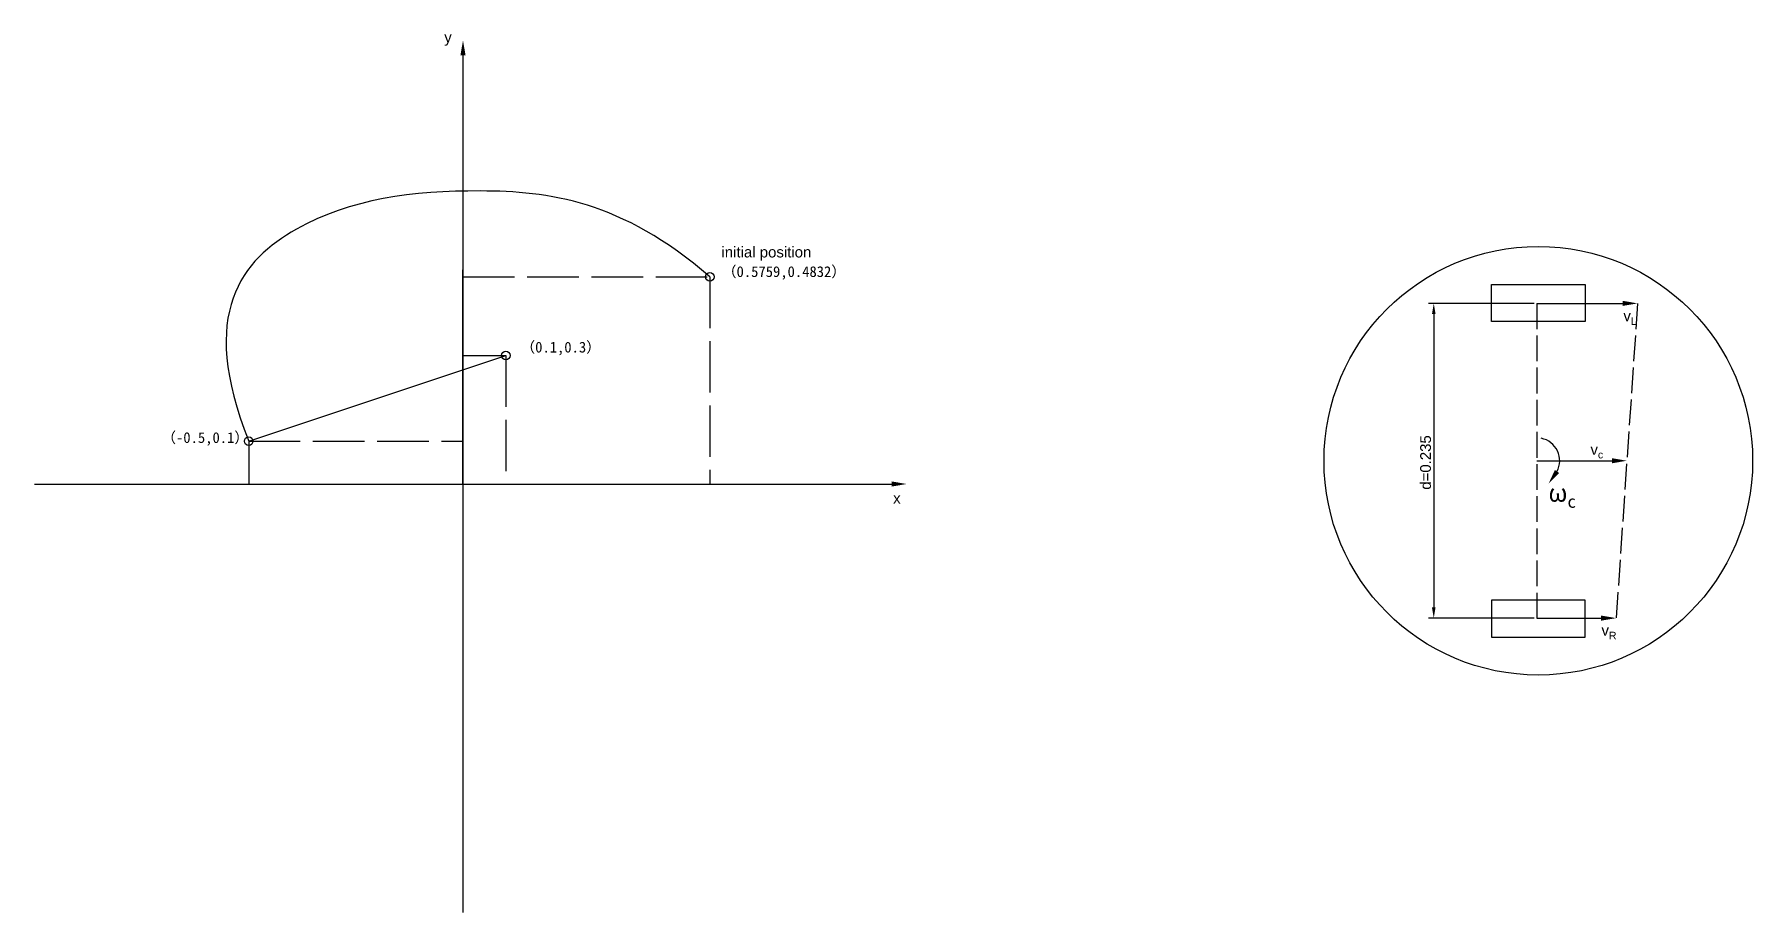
# Model space of a CAD drawing. Header units: millimetres. Extents: x 3167 to 3568, y 1048 to 1253.
import ezdxf

# ---------------------------------------------------------------- set-up
doc = ezdxf.new("R2010")
doc.units = ezdxf.units.MM
doc.linetypes.add('ACAD_ISO02W100', pattern=[15, 12, -3])
doc.layers.add('粗实线', color=7, linetype='Continuous', lineweight=30)
doc.layers.add('虚线', color=7, linetype='ACAD_ISO02W100')
doc.styles.get("Standard").update_dxf_attribs({"font": 'arial.ttf'})
doc.dimstyles.new('ISO-25', dxfattribs={"dimtxt": 2.5, "dimasz": 2.5, "dimexe": 1.25, "dimexo": 0.625, "dimtad": 1, "dimtxsty": 'Standard', "dimcen": 2.5, "dimadec": 0, "dimazin": 0, "dimtfac": 1, "dimtmove": 0, "dimatfit": 3, "dimfxl": 1, "dimarcsym": 0})

# ---------------------------------------------------------------- blocks, each defined once
blk = doc.blocks.new('*D3')
at = {"color": 0, "lineweight": -2, "transparency": 16777216}
for p, q in [((3517.17, 1189.82), (3492.5, 1189.82)), ((3493.75, 1187.32), (3493.75, 1118.89)), ((3517.17, 1116.39), (3492.5, 1116.39))]:
    blk.add_line(p, q, dxfattribs=at)
at = {"color": 0, "transparency": 16777216}
for points in [[(3493.33, 1187.32), (3494.17, 1187.32), (3493.75, 1189.82)], [(3493.33, 1118.89), (3494.17, 1118.89), (3493.75, 1116.39)]]:
    blk.add_solid(points, dxfattribs=at)
at = {"layer": 'Defpoints', "color": 0, "transparency": 16777216}
for p in [(3517.79, 1189.82), (3493.75, 1116.39), (3517.79, 1116.39)]:
    blk.add_point(p, dxfattribs=at)
at = {"color": 0, "transparency": 16777216, "insert": (3491.85, 1152.7), "char_height": 2.5, "attachment_point": 5, "rotation": 90}
blk.add_mtext('d=0.235', dxfattribs=at)

msp = doc.modelspace()

# ---------------------------------------------------------------- linework, layer by layer
for p, q in [((3267.269, 1247.676), (3267.269, 1147.676)), ((3267.269, 1147.676), (3267.269, 1197.676)), ((3517.794, 1189.818), (3537.794, 1189.818)), ((3517.794, 1153.102), (3535.294, 1153.102)), ((3167.269, 1147.676), (3367.269, 1147.676)), ((3267.269, 1147.676), (3267.269, 1047.676)), ((3517.794, 1116.387), (3532.794, 1116.387))]:
    msp.add_line(p, q)
for points in [[(3267.269, 1247.676, 1.2, 0, 0), (3267.269, 1251.176, 0, 0, 0)], [(3537.794, 1189.818, 1.2, 0, 0), (3541.294, 1189.818, 0, 0, 0)], [(3522.496, 1150.589, 1.2, 0, 0), (3520.506, 1147.71, 0, 0, 0)], [(3535.294, 1153.102, 1.2, 0, 0), (3538.794, 1153.102, 0, 0, 0)], [(3367.269, 1147.676, 1.2, 0, 0), (3370.769, 1147.676, 0, 0, 0)], [(3532.794, 1116.387, 1.2, 0, 0), (3536.294, 1116.387, 0, 0, 0)]]:
    msp.add_lwpolyline(points, format="xyseb")
for points in [[(3507.233, 1194.236), (3529.052, 1194.236), (3529.052, 1185.598), (3507.233, 1185.598)], [(3507.233, 1111.969), (3529.052, 1111.969), (3529.052, 1120.607), (3507.233, 1120.607)]]:
    msp.add_lwpolyline(points, close=True)
for centre, radius in [((3518.143, 1153.102), 50), ((3324.859, 1195.996), 1), ((3277.269, 1177.676), 1), ((3217.269, 1157.676), 1)]:
    msp.add_circle(centre, radius)
msp.add_arc((3517.794, 1153.102), 5.332, 331.87919, 78.79876)
at = {"color": 165, "lineweight": 30, "true_color": 0x5e67af}
msp.add_open_spline([(3324.859, 1195.996), (3304.213, 1213.917), (3270.141, 1218.027), (3226.358, 1212.274), (3205.289, 1187.78), (3217.269, 1157.676)], degree=3, dxfattribs=at)
at = {"layer": '粗实线'}
msp.add_line((3217.269, 1157.676), (3277.269, 1177.676), dxfattribs=at)
at = {"layer": '虚线'}
for p, q in [((3267.269, 1195.996), (3324.859, 1195.996)), ((3324.859, 1195.996), (3324.859, 1147.676)), ((3267.269, 1177.676), (3277.269, 1177.676)), ((3277.269, 1177.676), (3277.269, 1147.676)), ((3217.269, 1157.676), (3217.269, 1147.676)), ((3217.269, 1157.676), (3267.269, 1157.676))]:
    msp.add_line(p, q, dxfattribs=at)
at = {"layer": '虚线', "ltscale": 0.5}
for p, q in [((3517.794, 1189.818), (3517.794, 1116.387)), ((3541.294, 1189.818), (3536.294, 1116.387))]:
    msp.add_line(p, q, dxfattribs=at)

# ---------------------------------------------------------------- texts
at = {"char_height": 2.5, "attachment_point": 1}
for s, width, insert in [('y', 20.55451, (3262.895, 1253.156)), ('initial position', 31.90731, (3327.572, 1203.034)), ('{\\fSimSun|b0|i0|c134|p2;（0.5759,0.4832）}', 19.11739, (3327.682, 1198.475)), ('\\A1;v{\\H0.7x;\\S^ L;}', 11.13778, (3537.995, 1188.156)), ('{\\fSimSun|b0|i0|c134|p2;（0.1,0.3）}', 19.11739, (3280.696, 1180.851)), ('{\\fSimSun|b0|i0|c134|p2;（-0.5,0.1）}', 19.11739, (3196.912, 1159.756)), ('\\A1;v{\\H0.7x;\\S^ c;}', 11.23276, (3530.306, 1156.99)), ('\\A1;{\\fFangSong|b0|i0|c134|p49;\\H1.6667x;ω\\H0.7x;\\S^ c;}', 7.78511, (3520.506, 1147.71)), ('x', 20.55451, (3367.618, 1145.609)), ('\\A1;v{\\H0.7x;\\S^ R;}', 11.13778, (3532.88, 1114.798))]:
    msp.add_mtext_dynamic_manual_height_columns(s, width=width, gutter_width=12.5, heights=[0], dxfattribs=dict(at, insert=insert))

# ---------------------------------------------------------------- dimensions: what is measured, and where the dimension line sits
dim = msp.add_linear_dim(base=(3493.75, 1116.387), p1=(3517.794, 1189.818), p2=(3517.794, 1116.387), angle=90, text='d=0.235', dimstyle='ISO-25')
dim.commit()
dim.dimension.update_dxf_attribs({"geometry": '*D3', "text_midpoint": (3493.75, 1152.696), "dimtype": 160})

doc.saveas('drawing.dxf')
